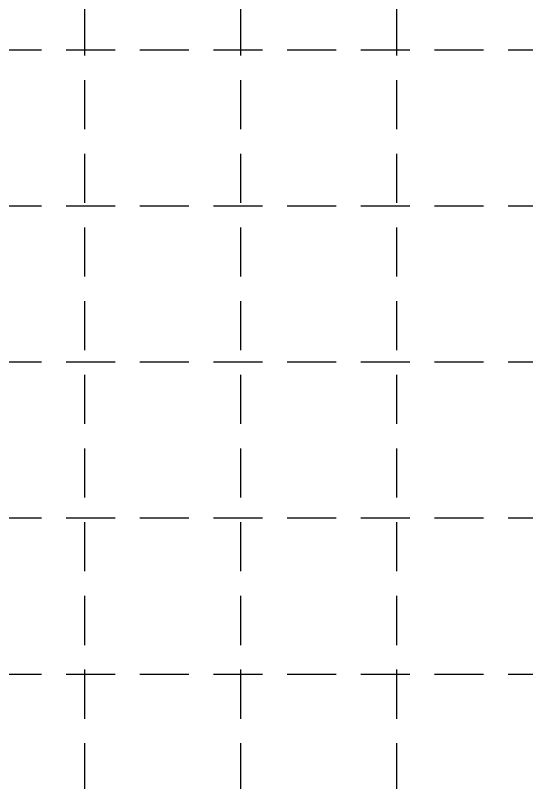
# Model space of a CAD drawing. Header units: inches. Extents: x 5726 to 10817, y 12055 to 15240.
# Drawn here: x 9984 to 10244.3, y 14386.2 to 14776.7 of the extents above; entities that cross this region are included whole.
import ezdxf

# ---------------------------------------------------------------- set-up
doc = ezdxf.new("R2010")
doc.units = ezdxf.units.IN
doc.header["$LTSCALE"] = 100
doc.header["$MEASUREMENT"] = 0
doc.linetypes.add('HIDDEN', pattern=[0.375, 0.25, -0.125])
doc.layers.add('GRID', color=254, linetype='HIDDEN')

# ---------------------------------------------------------------- blocks, each defined once
blk = doc.blocks.new('block2')
at = {"layer": 'GRID'}
for p, q in [((10019.14, 15156.29), (10019.14, 12138.33)), ((10098.56, 15156.29), (10098.56, 12138.33)), ((10177.98, 15156.29), (10177.98, 12138.33)), ((5809.88, 14759.19), (10733.92, 14759.19)), ((5809.88, 14679.77), (10733.92, 14679.77)), ((5809.88, 14600.35), (10733.92, 14600.35)), ((5809.88, 14520.93), (10733.92, 14520.93)), ((5809.88, 14441.51), (10733.92, 14441.51))]:
    blk.add_line(p, q, dxfattribs=at)

msp = doc.modelspace()

# ---------------------------------------------------------------- block references
at = {"layer": 'GRID', "color": 84}
msp.add_blockref('block2', (0, 0), dxfattribs=at)

doc.saveas('drawing.dxf')
